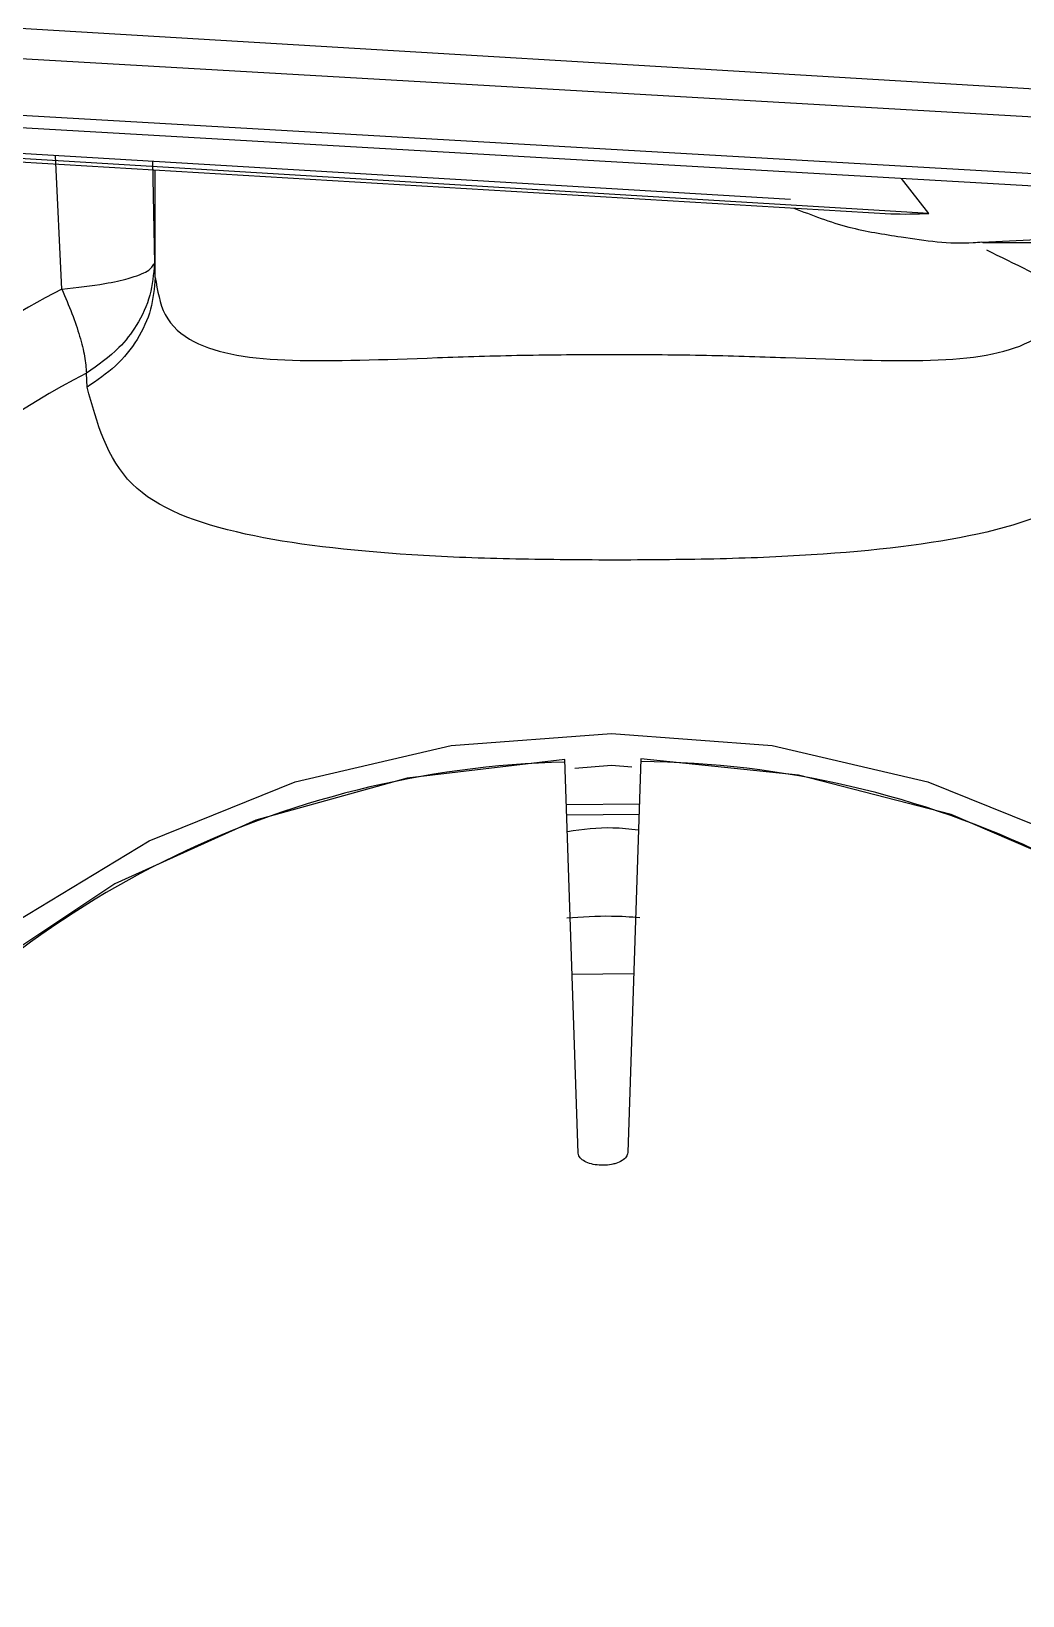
# Model space of a CAD drawing. Extents: x 75 to 2075, y 25 to 1460.
# Drawn here: x 657.85 to 674.13, y 860.41 to 886.1 of the extents above; entities that cross this region are included whole.
import ezdxf

# ---------------------------------------------------------------- set-up
doc = ezdxf.new("R2010")
doc.units = 0
doc.header["$LTSCALE"] = 5
doc.linetypes.add('SLD-KATı', pattern=[0])
doc.layers.get('0').update_dxf_attribs({"linetype": 'CONTINUOUS'})

msp = doc.modelspace()

# ---------------------------------------------------------------- linework, layer by layer
at = {"color": 7, "linetype": 'SLD-KATı'}
for p, q in [((677.392, 884.964), (643.274, 887.005)), ((642.593, 886.52), (676.796, 884.552)), ((640.529, 885.507), (674.733, 883.535)), ((675.197, 883.71), (640.993, 885.678)), ((670.316, 883.335), (636.415, 885.36)), ((638.06, 885.127), (671.962, 883.102)), ((672.589, 883.109), (638.78, 885.147)), ((672.589, 883.109), (672.137, 883.684)), ((673.472, 882.629), (678.248, 882.629)), ((659.88, 882.059), (659.868, 882.289)), ((658.762, 880.256), (658.751, 880.486)), ((666.828, 867.68), (666.609, 874.142)), ((667.855, 874.153), (667.642, 867.687)), ((666.772, 873.999), (667.377, 874.051)), ((667.377, 874.051), (667.707, 874.022)), ((667.841, 873.409), (666.632, 873.399)), ((667.835, 873.239), (666.642, 873.228)), ((667.734, 870.624), (666.731, 870.615))]:
    msp.add_line(p, q, dxfattribs=at)
at = {"color": 8, "linetype": 'SLD-KATı'}
for p, q in [((658.346, 881.865), (658.243, 884.056)), ((659.839, 883.961), (659.868, 882.289)), ((659.88, 882.059), (659.88, 883.824))]:
    msp.add_line(p, q, dxfattribs=at)
at = {"color": 8, "linetype": 'SLD-KATı', "flags": 128}
msp.add_lwpolyline([(673.403, 948.879), (674.541, 948.804), (676.368, 948.321), (678.155, 947.397), (679.88, 946.046), (681.518, 944.285), (683.047, 942.138), (684.446, 939.635), (685.698, 936.808), (686.783, 933.697), (687.689, 930.343), (688.403, 926.792), (688.914, 923.091), (689.217, 919.292), (689.307, 915.444), (689.183, 911.601), (688.846, 907.814), (688.301, 904.134), (687.556, 900.611), (686.62, 897.293), (685.507, 894.225), (684.231, 891.448), (682.809, 889), (681.261, 886.913), (679.608, 885.217), (677.871, 883.933), (676.076, 883.08), (674.245, 882.669), (673.461, 882.629)], dxfattribs=at)
at = {"color": 7, "linetype": 'SLD-KATı', "flags": 128}
for points in [[(652.193, 861.08), (652.188, 861.417), (652.418, 863.701), (653.104, 865.916), (654.223, 867.994), (655.741, 869.872), (657.614, 871.494), (659.782, 872.809), (662.182, 873.778), (664.74, 874.371), (667.377, 874.571), (670.015, 874.371), (672.572, 873.778), (674.972, 872.809), (677.141, 871.494), (679.013, 869.872), (680.532, 867.994), (681.651, 865.916), (682.336, 863.701), (682.567, 861.417), (682.562, 861.08)], [(666.609, 874.142), (664.021, 873.834), (661.533, 873.146), (659.217, 872.099), (657.143, 870.723), (655.371, 869.06), (653.955, 867.159), (652.937, 865.076), (652.346, 862.872), (652.199, 860.613), (652.208, 860.412)], [(682.547, 860.412), (682.561, 860.865), (682.365, 863.121), (681.725, 865.314), (680.661, 867.381), (679.203, 869.258), (677.395, 870.891), (675.291, 872.232), (672.953, 873.241), (670.449, 873.887), (667.855, 874.153)]]:
    msp.add_lwpolyline(points, dxfattribs=at)
at = {"color": 7, "linetype": 'SLD-KATı'}
for centre, radius, start, end in [((672.191, 890.588), 7.489, 268.2468, 273.0465), ((666.957, 858.561), 15.541, 91.2855, 141.8103), ((667.757, 858.482), 15.626, 39.0123, 89.629)]:
    msp.add_arc(centre, radius, start, end, dxfattribs=at)
at = {"color": 8, "linetype": 'SLD-KATı'}
for centre, radius, start, end in [((664.374, 870.055), 13.259, 117.0388, 199.2335), ((664.667, 869.045), 12.88, 117.345, 181.9012)]:
    msp.add_arc(centre, radius, start, end, dxfattribs=at)
at = {"color": 7, "linetype": 'SLD-KATı'}
for points, knots in [([(670.368, 883.197), (670.667, 883.081), (671.243, 882.858), (671.845, 882.767), (672.134, 882.724)], [0, 0, 0, 0, 0.519317, 1, 1, 1, 1]), ([(672.134, 882.724), (672.528, 882.664), (672.969, 882.597), (673.411, 882.638), (673.458, 882.643)], [0, 0, 0, 0, 0.8919542, 1, 1, 1, 1]), ([(673.534, 882.509), (673.993, 882.287), (674.479, 882.052), (675.143, 881.651), (675.516, 881.409), (675.932, 881.111), (676.908, 880.367), (677.601, 879.601), (678.23, 878.905)], [0, 0, 0, 0, 0.249017, 0.263258, 0.383655, 0.470016, 0.51884, 1, 1, 1, 1]), ([(658.346, 881.865), (658.595, 881.893), (659.019, 881.941), (659.483, 882.047), (659.794, 882.161), (659.843, 882.246), (659.868, 882.289)], [0, 0, 0, 0, 0.293168, 0.49994, 0.749863, 1, 1, 1, 1]), ([(659.868, 882.289), (659.853, 882.113), (659.824, 881.76), (659.603, 881.29), (659.264, 880.841), (658.94, 880.617), (658.751, 880.486)], [0, 0, 0, 0, 0.249745, 0.500041, 0.707505, 1, 1, 1, 1]), ([(658.346, 881.865), (658.405, 881.73), (658.522, 881.459), (658.646, 881.087), (658.73, 880.751), (658.744, 880.574), (658.751, 880.486)], [0, 0, 0, 0, 0.249976, 0.49998, 0.749986, 1, 1, 1, 1]), ([(659.88, 882.059), (659.865, 881.883), (659.836, 881.53), (659.602, 881.031), (659.25, 880.586), (658.925, 880.366), (658.762, 880.256)], [0, 0, 0, 0, 0.250079, 0.500019, 0.750011, 1, 1, 1, 1]), ([(659.88, 882.059), (659.918, 881.841), (659.998, 881.379), (660.63, 880.838), (662.005, 880.645), (664.015, 880.725), (665.894, 880.787), (666.883, 880.792), (667.377, 880.794)], [0, 0, 0, 0, 0.1168857, 0.2477347, 0.4999007, 0.7518166, 0.8761845, 1, 1, 1, 1]), ([(667.377, 880.794), (667.871, 880.793), (668.86, 880.789), (670.738, 880.726), (672.747, 880.644), (674.109, 880.837), (674.75, 881.362), (674.833, 881.827), (674.875, 882.059)], [0, 0, 0, 0, 0.123701, 0.247969, 0.499827, 0.751872, 0.876554, 1, 1, 1, 1]), ([(667.377, 877.416), (666.813, 877.42), (665.674, 877.426), (663.497, 877.517), (661.167, 877.79), (659.238, 878.52), (658.923, 879.67), (658.762, 880.256)], [0, 0, 0, 0, 0.11626, 0.234426, 0.477751, 0.73398, 1, 1, 1, 1]), ([(675.993, 880.256), (675.833, 879.668), (675.519, 878.516), (673.584, 877.79), (671.257, 877.515), (669.08, 877.425), (667.942, 877.419), (667.377, 877.416)], [0, 0, 0, 0, 0.266414, 0.522486, 0.765774, 0.883809, 1, 1, 1, 1]), ([(666.609, 874.142), (666.609, 874.143), (666.609, 874.143), (666.609, 874.144), (666.609, 874.144)], [0, 0, 0, 0, 0.497529, 1, 1, 1, 1]), ([(667.855, 874.154), (667.855, 874.154), (667.855, 874.154), (667.855, 874.153), (667.855, 874.153)], [0, 0, 0, 0, 0.496532, 1, 1, 1, 1]), ([(667.842, 871.545), (667.687, 871.555), (667.286, 871.581), (666.886, 871.554), (666.64, 871.537)], [0, 0, 0, 0, 0.386691, 1, 1, 1, 1]), ([(667.642, 867.687), (667.636, 867.663), (667.626, 867.616), (667.554, 867.554), (667.465, 867.514), (667.36, 867.488), (667.243, 867.476), (667.106, 867.485), (666.982, 867.517), (666.888, 867.567), (666.837, 867.625), (666.831, 867.665), (666.828, 867.68)], [0, 0, 0, 0, 0.108561, 0.217075, 0.325598, 0.38515, 0.493695, 0.602238, 0.71079, 0.81933, 0.92786, 1, 1, 1, 1])]:
    msp.add_open_spline(points, degree=3, knots=knots, dxfattribs=at)
at = {"color": 8, "linetype": 'SLD-KATı'}
msp.add_open_spline([(667.816, 872.982), (667.676, 872.998), (667.287, 873.043), (666.898, 872.99), (666.65, 872.956)], degree=3, knots=[0, 0, 0, 0, 0.36033, 1, 1, 1, 1], dxfattribs=at)

doc.saveas('drawing.dxf')
